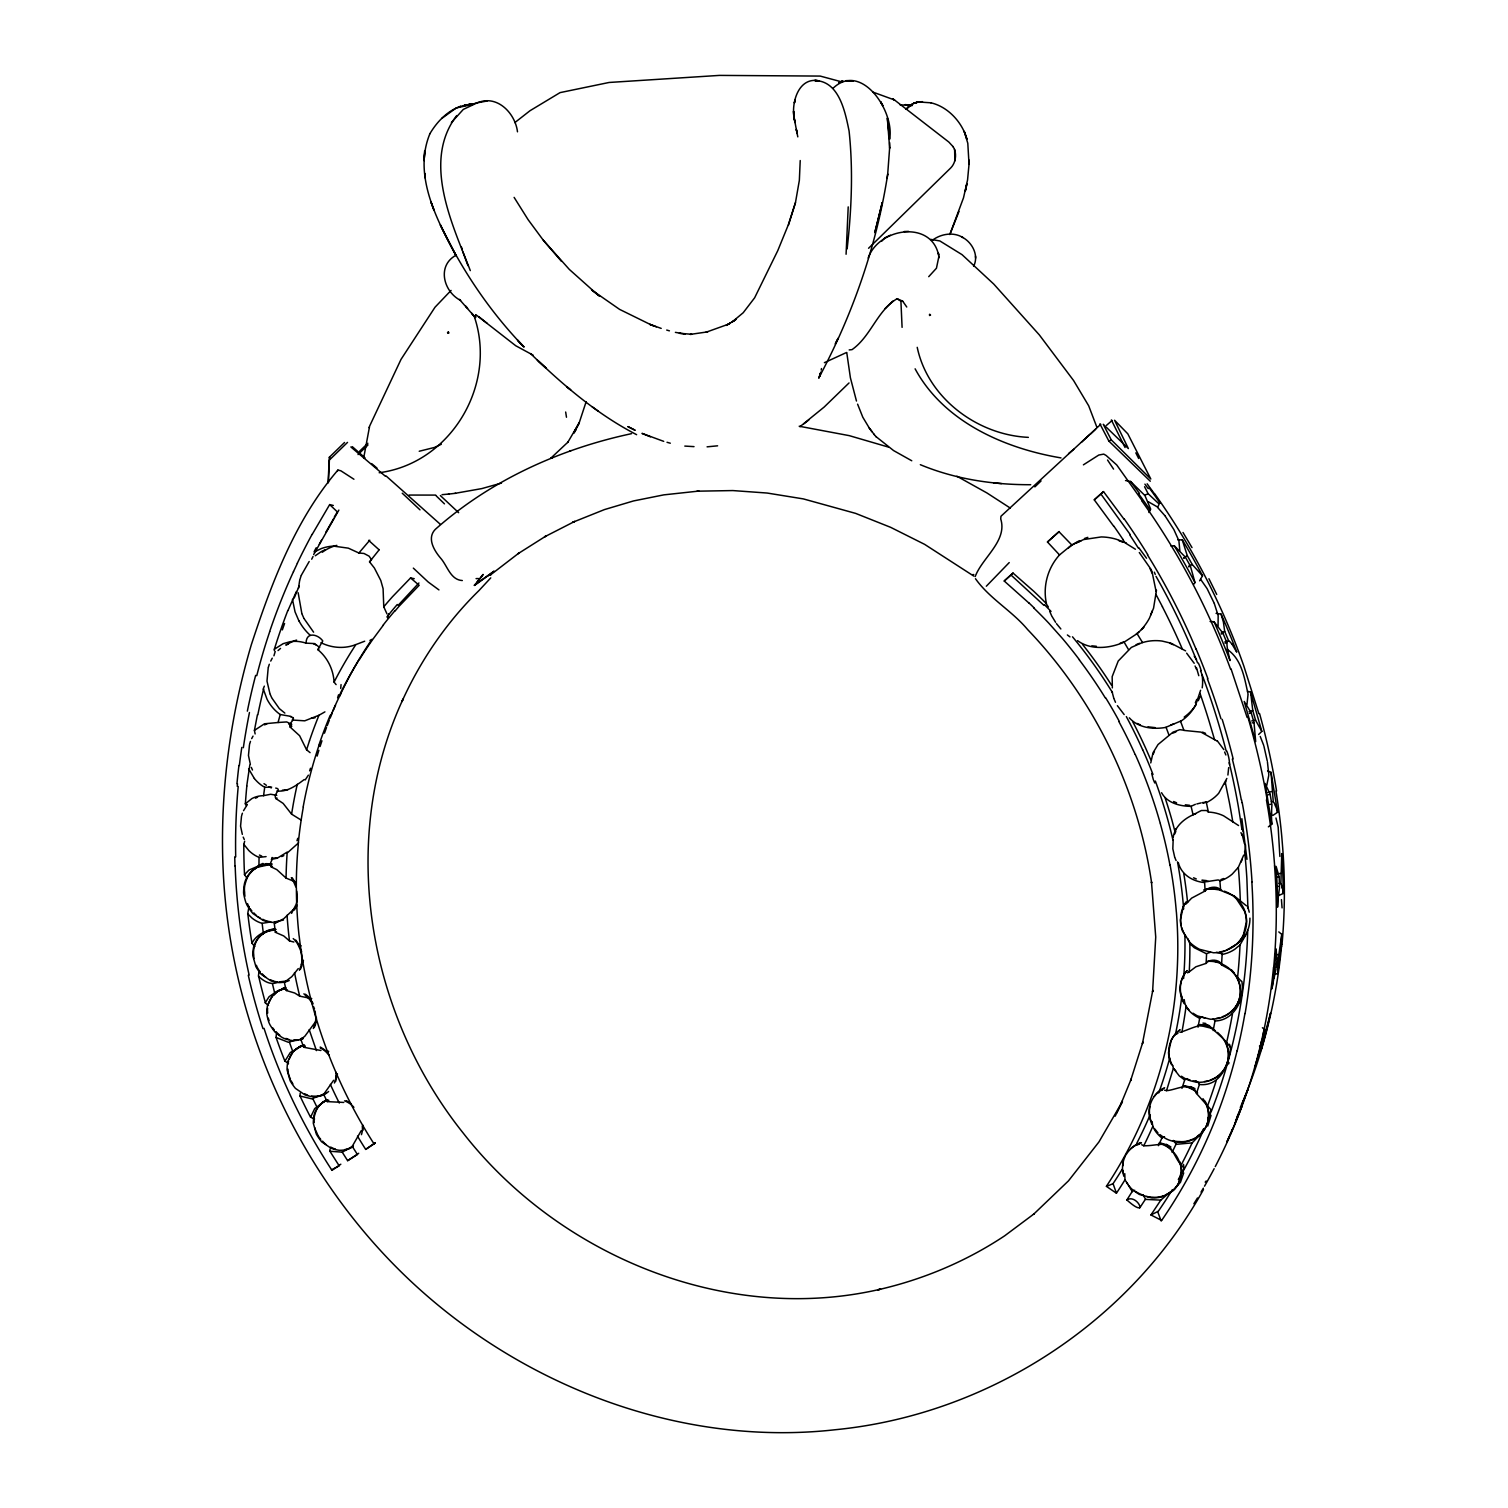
<?xml version="1.0" encoding="UTF-8"?>
<svg xmlns="http://www.w3.org/2000/svg" width="1508" height="1508" viewBox="0 0 1508 1508"><rect width="100%" height="100%" fill="white"/><g stroke="black" fill="none" stroke-linecap="round" stroke-linejoin="round"><path stroke-width="1.5" d="M889.663 147.539L887.665 174.532M969.041 164.165L967.552 179.999L963.499 197.831L949.833 234.551M247.237 878.485L244.503 874.64L248.952 870.078L258.961 865.762L259.037 857.373A32.328 28.463 71.9 0 1 248.858 850.587L243.825 844.329L244.673 841.276M274.324 650.627L274.343 649.232A662.446 626.593 47.3 0 1 287.783 610.57M952.981 146.521C957.146 152.685 956.072 162.581 950.737 167.935L868.57 248.273M295.964 882.18L286.086 878.09L276.812 869.626L271.252 866.949C268.254 863.047 274.06 858.863 272.137 857.468M1218.068 625.688L1218.162 616.037M969.079 160.093L969.041 164.391L967.797 143.279L964.234 131.385L966.93 139.226C962.481 122.713 948.268 106.766 930.775 102.77M1278.011 967.212L1277.653 973.508L1273.468 974.828M331.534 1169.793L339.225 1165.891L329.932 1151.264L330.007 1149.058M298.15 592.738L301.864 613.605M849.174 349.931L852.039 349.63C870.983 336.284 877.091 310.705 897.072 298.716L900.917 301.204L902.086 327.349M961.557 236.85C972.038 241.827 979.295 255.342 973.602 266.294M1258.633 734.471L1261.819 731.38L1255.561 720.221L1252.752 710.4L1250.603 692.115L1247.493 691.286M1169.02 735.207L1166.042 727.233L1180.5 721.163L1183.874 730.23L1179.803 729.665L1173.017 732.153L1158.031 744.537L1153.036 752.756L1150.755 762.916M300.186 1093.243L300.035 1096.033A551.476 516.17 51.7 0 0 310.554 1117.221L314.569 1119.011M328.103 482.503L329.328 457.282L344.559 442.485M328.386 482.749L329.385 460.034L347.519 442.391M846.082 254.249L848.212 206.898M1187.531 972.849L1189.246 971.831L1189.529 965.742A459.525 428.065 51.5 0 0 1189.85 943.631L1187.87 938.843M1189.246 971.831L1195.863 966.798L1206.117 963.386L1206.607 953.565L1210.679 952.227M386.99 613.907L383.767 606.819L383.089 588.667L380.789 580.486L374.38 568.007L369.535 561.862L379.3 549.628M1241.367 981.312L1230.754 969.964L1221.555 964.875L1222.159 953.791L1216.372 952.34M1262.762 1042.82L1260.914 1050.661A573.511 535.792 54.3 0 0 1270.509 1013.188L1262.63 1042.82L1260.876 1042.216M1254.015 722.539L1255.674 741.578L1244.194 701.446L1251.225 712.832L1254.015 722.539L1252.13 722.879M1112.339 687.893L1112.169 676.658L1118.22 661.032L1131.339 647.422L1142.499 642.483L1137.089 633.699A54.985 54.91 60.1 0 0 1149.473 618.11L1153.563 608.158L1156.485 590.194M298.584 842.84L287.142 853.076A462.145 429.61 52.3 0 0 286.068 878.09M276.341 1034.337L276.058 1037.447A566.612 531.551 51.3 0 0 284.918 1061.161L288.518 1063.329M1271.357 801.672L1273.242 801.54L1271.037 772.36L1267.625 770.908M340.714 688.421L341.053 684.594M1173.167 839.805L1172.828 848.816L1174.713 857.241M1278.445 894.414L1277.559 907.156A603.803 561.523 55 0 0 1276.729 876.695L1276.107 866.403L1279.161 876.751L1279.519 886.572L1277.615 886.402M237.246 786.328L237.491 783.764M1273.695 967.269L1273.864 965.365A600.033 557.998 54.8 0 0 1274.524 865.573M1281.687 946.27L1281.857 944.423M1274.298 976.053L1271.941 988.852A577.3 538.186 54.1 0 0 1276.145 948.947L1276.899 960.181L1276.07 967.966L1274.203 967.533M1278.803 931.906L1281.781 934.413L1277.446 964.423L1275.58 964.064M246.728 786.026L249.819 765.008M1227.908 775.037L1228.681 767.629M258.848 972.622L258.415 976.185C263.542 981.124 270.969 985.798 277.924 982.104M1246.965 704.5L1248.021 694.66M1179.953 1032.358C1189.793 1029.568 1199.143 1023.329 1209.265 1025.742C1216.145 1032.829 1224.911 1038.805 1230.566 1047.721C1228.869 1064.61 1220.217 1086.929 1199.407 1084.478L1196.466 1093.47L1210.943 1109.662L1207.701 1119.765A546.952 509.289 53.8 0 0 1211.433 1110.868M1198.049 1027.174L1199.727 1018.013L1202.385 1016.92M1173.13 837.675C1174.789 826.007 1185.288 817.581 1195.806 813.698M1164.515 1090.19L1166.532 1090.642C1175.731 1090.246 1192.357 1080.03 1196.466 1093.47M1263.402 1036.882L1264.665 1029.342L1262.403 1027.759M246.407 805.687L245.276 803.821L251.949 798.543A33.063 28.369 62.3 0 1 263.561 795.677L264.711 787.27A34.778 30.839 73.1 0 1 254.362 778.505M1206.117 963.386C1209.265 958.692 1220.029 959.126 1221.555 964.875M1181.952 1088.361L1184.968 1079.162L1187.267 1078.616M301.185 820.107L291.572 814.131L283.146 803.406L275.87 798.561C272.684 793.717 282.693 789.287 275.719 788.062M249.499 744.556L248.462 755.489L250.366 764.424M241.506 816.148L240.564 826.139L242.336 834.358M1047.457 541.994L1058.936 531.664L1071.754 544.897L1059.521 554.925L1047.457 541.994L1059.257 531.532M268.198 667.893L266.991 681.107L269.989 693.812M1141.726 1144.742L1143.761 1145.778C1152.319 1145.948 1158.898 1143.63 1166.589 1144.497C1173.488 1149.737 1175.297 1158.389 1181.179 1165.024L1183.931 1168.021L1181.179 1174.261M298.471 588.384L299.64 580.505M887.081 178.434L887.741 173.986C876.827 245.012 853.189 313.155 819.655 376.303L820.842 372.099L820.352 373.946M1278.991 883.33L1280.876 883.424L1281.762 853.585L1282.365 863.65A591.4 551.532 54.9 0 1 1283.176 893.471L1278.068 895.846M1158.389 1145.665L1162.31 1137.258L1164.515 1136.787M249.008 906.591L247.689 913.848L252.062 918.108A29.972 26.145 70.1 0 0 262.147 923.348L270.743 921.935M291.572 814.131L293.287 804.047A480.015 446.877 51.6 0 1 297.283 784.273M1185.967 904.065L1191.64 898.127L1205.099 890.983L1204.609 881.954L1218.106 879.937L1219.859 880.484L1220.632 890.417L1234.034 895.865L1246.211 905.629M847.119 248.914C851.549 209.951 853.264 170.121 849.079 131.007C845.215 112.157 839.315 81.3 815.187 80.546L818.938 80.81C797.091 76.437 789.947 106.465 795.131 122.582L793.981 116.87L796.62 131.045M1205.099 890.983C1208.191 886.761 1218.181 885.441 1220.632 890.417M363.692 457.904L369.63 426.085L401.015 359.394L435.02 307.217L451.062 290.422M821.464 368.555L821.238 370.063M1213.186 1018.842L1215.033 1020.727L1213.167 1030.548M1126.872 1199.953C1137.371 1193.092 1149.737 1220.594 1126.872 1199.953L1132.697 1190.736L1134.77 1190.302M255.135 733.944L254.418 730.4L257.434 714.735M1211.056 1115.298L1207.72 1126.118M929.795 314.248L929.55 315.492L930.53 315.059L929.437 314.569M1266.758 785.423L1268.737 775.546M1214.939 1020.991C1234.713 1020.464 1244.722 998.635 1241.876 981.369M1200.594 690.287L1195.769 704.764A45.428 44.901 16.1 0 1 1189.001 714.34A44.279 43.77 16 0 1 1180.33 721.521M586.122 401.769L579.166 422.919L567.705 442.485M1264.665 1029.342A585.33 545.331 54.4 0 1 1254.882 1067.57L1263.572 1037.542M1202.385 802.614L1206.306 802.218L1208.379 812.058L1206.683 810.512L1201.386 810.512L1193.073 814.772L1191.094 806.328L1195.373 804.311M1183.705 1172.904L1180.519 1182.178L1173.997 1189.624M254.418 730.4L264.503 723.783L278.038 722.502L280.243 714.528L290.95 716.394M310.082 752.643L306.576 749.796L299.621 735.734L290.158 727.082C288.273 722.69 295.53 720.032 292.835 717.412M1172.809 1065.402L1173.394 1068.267L1166.532 1090.642M310.591 1117.202L314.72 1108.569L326.293 1100.086M733.717 320.94L735.979 319.319L731.757 322.278L743.218 312.721L754.641 297.792L777.77 250.648L788.232 225.05L795.47 202.619L799.353 180.319L800.22 160.545M788.439 225.163L795.47 202.619M268.349 667.309L269.31 664.255M299.809 579.901L301.034 575.962M249.649 743.972L250.479 741.37M306.576 749.796L309.498 740.767M241.657 815.564L242.411 813.208M309.649 770.833L310.497 768.232M337.603 697.808L338.584 694.754M296.982 840.691L297.755 838.316M296.869 904.781L296.756 905.102A21.979 10.688 -75 0 1 294.418 910.021M387.537 617.79L388.819 613.831M268.801 1003.367L268.895 1003.084A20.264 15.815 -20.3 0 1 273.551 995.016A20.245 13.365 -5.1 0 1 280.922 989.757L281.185 989.644A20.169 10.82 9.7 0 1 285.408 988.513M301.487 966.685L301.393 966.967A20.113 9.896 -75.7 0 1 300.394 969.286M361.185 1130.717L352.231 1146.344L357.453 1154.544L347.632 1160.67L342.222 1152.15L329.932 1151.264M334.418 1083.027L335.115 1080.934A21.376 18.888 -33.6 0 0 335.926 1072.226M335.568 1081.556L335.662 1081.274A20.038 8.087 87.8 0 0 336.755 1074.186M369.121 427.65L369.366 426.934M338.866 510.081L313.664 554.529M1226.852 778.467L1218.671 793.321A38.906 38.077 16.3 0 1 1206.174 802.671M1199.407 1084.478L1197.71 1081.82M1172.112 1152.395L1176.108 1144.025L1173.318 1140.425M1243.704 855.093L1238.332 867.345L1232.281 874.056A36.437 35.381 17.8 0 1 1219.765 881.049M1139.671 1208.021L1145.533 1199.067L1142.989 1194.864M1242.102 1104.535L1248.322 1088.229A562.446 525.802 53.8 0 1 1241.989 1104.158M287.915 610.646L296.416 591.494M264.334 686.14L263.24 688.911L267.029 699.203A41.15 36.852 74.8 0 0 272.91 707.912A40.075 35.89 74.8 0 0 280.224 714.528M299.451 970.285L300.903 966.232A21.432 19.359 -32.7 0 0 301.694 957.391A21.282 20.622 -51.5 0 0 299.696 948.344L298.697 946.157A21.301 20.961 7.7 0 0 293.231 938.579M949.908 234.305L958.975 211.497M324.917 711.87L318.961 715.263L317.886 717.94A484.068 450.704 51.4 0 0 309.479 740.767M1150.623 615.076L1152.357 610.778M337.358 471.363L337.924 470.062L340.827 470.779L353.928 479.242M1153.224 754.17L1154.431 751.286M1231.395 1131.434L1232.243 1129.398M284.88 1061.18L290.328 1052.509L303.372 1045.025L299.187 1046.703M1195.354 702.766L1196.749 699.392M1174.732 833.999L1175.825 831.379M1237.031 1116.938L1240.745 1108.116M1235.523 1121.198L1242.026 1105.892A574.058 535.189 53.9 0 1 1229.963 1135.185M1224.816 783.971L1226.023 781.087M1230.509 1133.582L1227.003 1141.65A574.058 535.189 53.9 0 0 1229.227 1136.806M1241.103 862.01L1242.215 859.371M1125.1 1156.542L1124.139 1158.785A23.204 15.759 80.5 0 0 1122.48 1168.304A23.393 13.892 64.4 0 0 1123.856 1176.278M1120.934 1103.969L1131.226 1079.031L1130.585 1080.708L1142.875 1042.028L1142.423 1043.725L1152.791 990.285L1152.583 991.868L1155.731 937.071L1151.471 881.86L1151.622 882.972C1142.781 822.124 1121.33 763.255 1089.624 710.588C1071.981 681.446 1051.246 654.17 1027.645 629.59C1012.019 610.834 989.568 598.638 975.487 578.714M1228.492 1064.026L1229.058 1062.706M379.187 472.739C450.685 463.295 497.056 385.351 474.586 317.434L475.717 314.87L477.188 315.7L515.774 345.766L533.172 355.191M333.626 1080.293L323.654 1094.374L327.198 1101.613L343.786 1102.442M301.242 575.396L309.178 561.523M274.343 649.232L283.146 643.671L290.083 641.711A41.131 35.985 68 0 1 303.428 642.389L306.086 643.143C306.162 631.136 318.245 634.434 322.769 640.957L317.773 649.609C327.556 657.545 333.362 669.627 334.097 682.125L336.096 684.613M1157.729 507.084L1159.162 504.03L1148.116 493.7L1144.572 486.726M429.931 133.647C412.777 175.041 436.962 219.961 456.113 255.813L440.374 224.918C461.561 269.498 489.478 311.1 523.766 346.708L517.489 340.111L524.03 347.01M293.476 571.645L297.396 563.295M1115.185 1116.146L1122.348 1100.991M311.704 559.223L313.042 556.509M1116.617 1113.111L1122.442 1101.519L1098.898 1141.99L1068.475 1180.858L1033.489 1214.355L1034.224 1213.751L1004.705 1235.787C966.176 1261.404 922.858 1279.632 877.731 1289.83L880.597 1289.17C726.46 1325.061 559.166 1256.145 463.163 1133.017C367.292 1013.206 337.66 840.031 403.07 699.071L401.901 701.635C420.562 660.334 446.538 622.276 478.96 590.571L490.76 577.884M1203.516 1128.945L1200.764 1134.016L1192.131 1142.894A547.479 509.365 53.9 0 1 1181.179 1165.024M270.724 661.088L272.251 658.167M251.685 738.618L253.024 736.111M319.3 544.331L321.43 540.298M243.542 810.682L247.35 804.499M1148.926 512.494L1150.698 509.176L1144.911 495.51L1130.529 481.448L1125.534 480.543M268.499 1005.478L265.201 1002.82L269.103 996.694L277.02 991.227L285.917 987.872L281.525 988.965M835.168 343.899L838.241 338.169L836.337 341.713M1245.966 934.602L1239.991 944.951L1234.637 949.38A33.892 32.667 18.6 0 1 1222.083 954.451M1199.595 580.806L1202.498 575.811L1192.281 564.539L1187.248 555.585L1182.272 539.864L1177.786 539.845M301.336 964.498L303.466 960.615M312.175 534.454L329.668 504.596L333.325 505.463M575.679 429.874L573.964 432.796L579.166 422.919L573.945 432.871L575.924 429.516M336.077 1076.599L337.49 1074.035M315.455 1021.84L304.899 1036.166L300.865 1039.427L303.692 1047.268L320.94 1050.492M325.841 532.267L333.72 518.526M1204.496 1186.212L1205.269 1184.854A580.655 540.882 54.1 0 0 1214.166 1168.681M429.874 133.741C436.905 121.884 447.197 110.97 460.468 106.352M1203.478 1189.548C1129.266 1323.402 987.288 1414.881 835.244 1429.735C685.216 1446.568 532.211 1389.961 420.619 1290.188C304.635 1186.551 233.646 1035.638 223.731 880.766C218.773 801.314 228.801 721.126 251.289 644.84C271.459 583.276 295.285 519.732 337.886 470.119M334.324 517.018L337.377 511.909L329.668 504.596M1029.022 603.125L1004.234 581.014L1013.018 573.059L1033.696 591.23A448.008 418.055 51.8 0 1 1045.553 602.766L1048.343 606.97M359.771 658.958L361.091 656.847A449.968 418.413 52.8 0 1 373.041 639.034L383.428 625.009M364.672 641.22L355.831 644.595L350.874 652.399A462.673 430.383 52.4 0 0 334.079 682.106M881.671 241.223L884.951 237.755L890.361 235.248M1169.812 1192.3L1160.802 1200.123L1150.943 1214.958L1161.594 1220.406M483.107 574.623L481.165 577.244M305.2 779.938L308.367 775.169M298.282 968.588L291.836 976.637L284.315 982.349L286.256 990.511L294.72 993.018L299.696 996.147L311.76 998.616M447.838 333.042L448.536 332.118M1150.943 1214.958L1158.201 1211.32M1193.921 584.086L1194.996 582.578L1190.396 566.066L1185.382 557.149L1174.336 545.821L1171 546.009M1235.127 1008.173L1240.01 1001.369M868.156 258.019C879.371 226.539 934.093 219.848 939.013 257.755L938.918 256.285L936.449 268.217L928.721 276.68M1113.79 526.367L1094.28 499.845L1103.498 491.589L1124.025 519.186M314.682 551.758L321.279 548.592A49.67 43.958 70.7 0 1 333.588 546.122L348.348 548.158L358.885 553.002L369.78 540.203M291.572 913.339L296.209 904.235A23.431 21.395 -32.8 0 0 297.076 894.489L296.718 891.096M451.401 122.506L463.314 109.405L478.507 102.242M456.717 115.588C421.693 161.45 452.607 224.862 470.308 270.592M483.012 574.435L474.511 585.424L475.906 583.634M476.603 582.748L480.977 577.451M1137.183 1144.836L1139.539 1144.101M550.759 458.243L568.12 441.957M833.208 88.105C861.652 61.225 895.017 111.95 889.588 139.264L887.326 118.02L889.663 148.255L889.663 142.676M383.767 606.819L384.446 605.99A456 424.031 52.7 0 1 392.514 596.697L410.572 577.96L414.248 578.695M296.605 906.421L283.73 918.749L274.305 923.612L275.342 932.283L283.749 935.959L289.498 940.917L293.853 942.029M1205.194 1182.14L1206.174 1181.009M398.15 605.33L418.922 582.993M286.332 981.105L284.315 982.349M1100.765 424.276L1081.406 442.315M1128.587 649.722L1124.12 642.144L1137.239 633.567M986.326 586.216L1009.229 562.578M1106.514 425.331L1112.112 420.468M1059.521 554.925C1047.721 567.875 1042.631 586.461 1046.458 603.615M906.365 109.01L913.188 103.6L918.655 101.941M906.082 109.292L908.796 106.446L907.496 107.747M892.849 301.072L885.177 308.48M328.819 1100.312L327.198 1101.613M849.023 382.957L824.122 407.085L799.937 426.707M305.351 1046.024L303.692 1047.268M358.037 454.568L368.009 444.935M359.583 451.25L367.858 443.258M1034.865 486.896L1041.067 480.939M1090.548 434.002L1095.656 429.158M1089.907 434.323L1000.954 516.264L1000.728 518.978C1007.683 540.825 982.16 557.771 975.205 576.546M631.532 433.663C559.826 448.932 490.326 480.505 435.284 529.383C426.764 538.092 433.946 550.213 440.393 557.885C447.348 565.5 450.27 579.864 462.315 580.542M441.75 118.453L456.227 107.973L474.228 103.995M1004.234 581.014L1013.018 573.059M1103.498 491.589L1094.28 499.845M287.217 852.077L277.246 858.203L271.327 859.371M375.303 1143.026L365.69 1149.398A484.125 451.099 51.7 0 1 357.509 1136.165M278.056 650.57L280.526 648.421M291.855 726.196L290.158 727.082M1068.588 453.588L1073.753 449.29M489.12 574.963L494.096 571.155L474.304 585.198M492.682 573.229L518.978 553.021L518.036 553.7L546.499 535.698L544.539 536.848L574.718 521.41L572.72 522.296L604.444 509.591L633.53 500.939L663.803 494.869L698.958 491.061L696.998 491.193L732.831 490.571L767.138 493.041L803.349 498.903L855.62 513.38L890.644 527.329L924.611 544.35L973.791 576.094M514.831 122.6L530.005 110.725L560.034 92.629L609.1 82.469L719.448 75.4L820.201 76.079L842.482 82.073M803.934 423.767L808.835 419.978M1268.36 826.855L1271.81 824.197L1271.376 813.717M342.222 1152.15L352.363 1146.664L350.12 1147.776M347.632 1160.67L358.697 1153.281M474.511 585.424L487.97 575.754M352.231 1146.344L353.381 1145.552M455.642 255.455C436.66 266.087 443.71 291.892 460.6 300.412L459.431 299.413L474.002 316.001L471.721 313.212M302.957 1038.183L300.865 1039.427M1184.025 557.771L1187.248 555.585M331.93 1170.397L340.827 1164.214M365.69 1149.398L375.115 1142.838M487.687 575.962L488.743 575.208M315.266 555.755L321.242 551.626M1176.542 1034.111L1178.012 1033.093M304.277 779.523C296.322 785.404 287.462 792.228 276.906 790.984M300.035 1096.033L311.76 1098.842L319.658 1095.713M1272.903 815.413L1277.578 812.265L1271.037 772.36M734.057 320.714L726.159 325.408L730.381 323.108L728.157 324.352M323.654 1094.374L325.803 1093.149M1183.799 558.186L1185.363 557.149M1083.404 464.841L1098.785 455.039L1103.743 454.115L1106.137 455.473L1116.731 464.954L1142.216 500.769M932.453 240.187C941.086 233.797 953.584 231.667 963.009 237.604M287.444 989.832L286.256 990.511M276.058 1037.447L288.367 1042.292L296.416 1039.86M1197.427 1136.052L1200.764 1134.016M276.529 931.661L275.342 932.283M1071.415 545.085L1083.611 539.562L1101.217 536.942A53.968 53.421 17.1 0 1 1116.467 539.298L1126.438 543.106M323.051 1101.99L326.934 1099.784M1099.916 423.88L1108.889 441.109L1111.226 439.808L1150.811 479.016L1127.814 433.833L1114.563 420.242L1128.38 448.573L1103.253 424.295L1111.226 439.808M318.961 715.263L304.729 720.824L292.118 720.013M441.335 444.257L434.455 447.461L419.224 451.25M1221.178 633.021L1224.666 631.249L1223.403 622.069L1221.065 614.114L1216.07 613.379M272.439 866.384L271.252 866.949M728.383 324.22L705.838 332.307M846.591 352.476L824.386 362.674M254.739 946.609L251.968 943.216C256.247 934.545 266.728 929.607 276.115 929.437M277.038 798.071L275.87 798.561M321.751 551.344L325.276 549.685M1221.292 634.057L1222.988 633.247M285.634 645.028L288.367 643.765M1192.281 564.539L1188.719 566.141M1144.591 495.303L1148.116 493.7M1188.681 566.857L1190.396 566.066M264.597 724.877L266.954 723.821M259.037 857.373L266.087 856.619M274.305 923.612L276.247 922.255L275.229 922.029M255.436 798.184L257.585 797.223M258.961 865.762L266.03 863.669L272.081 863.914M281.676 856.563L283.824 855.639M1076.674 542.767L1080.934 540.938M283.447 920.05L272.232 922.425A23.28 11.348 27.1 0 1 263.089 920.37L252.797 913.433A23.091 8.52 57.4 0 1 247.029 905.12L245.955 902.726A22.997 8.633 73 0 1 243.58 892.962A23.091 9.859 88.4 0 1 244.56 883.179L245.295 880.842A23.091 11.894 -76.5 0 1 249.932 872.868A23.242 14.571 -61.8 0 1 257.189 867.288L268.236 864.913A23.449 19.849 -30.6 0 1 270.705 865.026M289.234 980.52L287.274 981.331A21.263 12.271 12.1 0 1 278.98 982.613A21.225 10.028 26.6 0 1 270.611 980.671L261.204 974.3A21.074 7.615 57 0 1 255.926 966.703L252.778 955.62A21.112 9.048 87.9 0 1 253.683 946.722L254.362 944.611A21.131 10.99 -77.3 0 1 258.622 937.411A21.282 13.497 -62.7 0 1 265.238 932.396L267.199 931.567A21.319 16.004 -48 0 1 275.361 930.304M1119.935 643.407L1124.214 641.635M1136.09 644.689L1139.483 643.294M303.127 1038.578L301.185 1039.37A21.169 11.932 11.5 0 1 292.872 1040.595A21.131 9.708 26.1 0 1 284.541 1038.616L282.467 1037.636A20.999 8.087 41.1 0 1 275.153 1032.226A20.999 7.446 56.5 0 1 269.875 1024.629L268.895 1022.462A20.961 7.766 72.1 0 1 266.746 1013.621A21.074 9.105 87.3 0 1 267.651 1004.78L272.59 995.563A21.263 13.666 -63.6 0 1 279.225 990.624L281.167 989.832A21.301 16.192 -49.1 0 1 285.295 988.758M264.711 787.27L271.666 787.101M1170.623 725.103L1174.016 723.746M1122.178 1169.303A472.23 439.525 52.4 0 1 1113.017 1183.705L1106.457 1186.4L1116.429 1193.205A481.9 448.178 52.4 0 0 1124.968 1179.822L1124.78 1173.639M1172.979 733.077L1175.92 731.908M323.428 1094.657L323.164 1094.751A20.245 15.231 -47.2 0 1 314.098 1096.165A20.264 17.417 -30.9 0 1 311.591 1096.033M327.82 1099.935L325.86 1100.708A21.301 14.1 -65.4 0 0 319.206 1105.515A21.15 11.498 -79.4 0 0 314.908 1112.489L314.229 1114.563A21.093 9.312 86.1 0 0 313.306 1123.29L316.378 1134.205A20.942 7.276 55.7 0 0 321.638 1141.801L331.044 1148.229A21.018 9.18 25 0 0 339.394 1150.302A21.055 11.31 10.4 0 0 347.726 1149.209L349.686 1148.455A21.225 13.911 -4 0 0 353.343 1146.363M1249.076 711.738L1252.752 710.4M1203.101 803.199L1206.061 802.049M318.904 649.251L317.773 649.609M349.668 1148.191L349.404 1148.304A20.264 15.476 -48.2 0 1 344.785 1149.586M263.561 795.659L270.686 794.264L276.756 795.319M569.666 451.099L570.985 450.59M551.004 458.262L552.343 457.753M1220.952 879.56L1223.667 878.523M1226.174 950.21L1226.551 950.078A24.373 19.906 -48.1 0 0 1237.05 943.574A24.335 18.454 -72 0 0 1244.1 933.64M1124.12 642.144C1109.681 648.459 1090.736 650.438 1077.541 640.636M1210.076 1080.048L1210.415 1079.935A22.073 18.492 -52.3 0 0 1219.934 1074.224A22.111 16.89 -76.1 0 0 1226.306 1065.383L1226.438 1065.063A22.243 15.061 84.2 0 0 1228.605 1054.318A22.394 13.383 66.3 0 0 1226.306 1043.404M1140.727 1142.574L1140.387 1142.687A21.885 12.705 -17.9 0 0 1131.132 1148.21M1141.481 1142.913L1139.068 1143.743A22.94 19.811 -61.1 0 0 1130.793 1148.945A23.129 17.907 -82.1 0 0 1125.873 1155.071M1163.761 1195.674L1163.441 1195.787A21.828 19.793 -26.6 0 1 1152.395 1197.182A22.073 20.245 11.6 0 1 1146.683 1196.504M278.038 722.502L286.652 721.936L291.76 724.292M1249.435 713.416L1251.206 712.832M302.297 1038.258L300.356 1038.88L302.109 1038.409M1192.131 1142.894L1175.995 1144.327M501.467 483.069L481.825 488.592L454.945 493.361M283.184 988.079L285.332 987.42M1225.062 643.2L1226.871 642.653L1222.988 633.247L1213.997 621.73L1210.095 621.485M1224.854 641.899L1228.568 640.73L1224.666 631.249M355.831 644.595C344.616 649.024 331.703 648.082 320.978 642.691M474.945 103.26L487.122 100.998M306.086 643.143L314.531 643.577L319.734 647.516M460.26 106.408L473.455 103.958L464.558 105.183M1267.832 792.473L1271.602 791.549M1142.348 642.615L1145.552 641.767A45.504 44.448 13.1 0 1 1162.046 641.051L1170.924 643.181L1185.59 650.872M1196.824 803.952L1201.084 802.916M358.885 553.002L363.993 553.474L369.14 556.188L371.515 559.751L369.535 561.862M707.742 331.854L690.249 334.399L691.738 334.286L679.373 333.268L685.235 333.947L684.104 333.796M900.069 104.844L911.906 105.485M1160.821 1090.529L1162.404 1090.19M1255.561 720.221L1251.715 720.956M1268.341 794.773L1270.188 794.414L1271.81 804.254L1269.906 804.367M302.656 1045.251L304.446 1044.912M274.362 928.551L267.821 930.474A27.37 23.506 62.9 0 0 262.317 934.47M1160.802 1200.123L1145.401 1199.388M1165.967 727.365C1153.413 729.702 1138.088 727.893 1129.341 717.846M1276.692 873.905L1280.537 873.434M479.374 102.073C498.545 95.475 515.434 114.231 517.489 131.818M279.508 981.859L286.011 981.086M464.803 105.126L473.701 103.958M442.051 494.681L449.12 494.021M448.46 494.115L455.586 493.286M707.082 446.839L717.601 445.821M282.411 790.192L287.877 789.683M271.911 858.278L276.925 857.826M922.481 101.658L918.429 101.96L930.964 102.808M972.698 574.642L973.791 574.567M1183.761 730.4L1200.99 732.115L1216.956 740.975M1277.276 876.883L1279.161 876.751M435.737 495.095L409.045 495.058M476.076 578.62L478.413 578.544M904.178 231.553L908.513 231.384M1274.618 954.602L1278.482 954.621M900.917 301.204L902.67 301.166L906.76 307.01M1191.094 806.328C1180.104 806.365 1167.098 803.029 1161.575 792.718M474.586 317.434L475.736 317.415L475.717 314.87M1030.718 484.709C993.15 484.841 955.148 479.186 920.332 464.69M684.802 446.085L694.019 446.632M851.756 81.017L852.793 81.093L846.026 80.64M1275.184 958.24L1277.069 958.372M846.949 80.659L853.302 81.149M814.358 80.471L818.429 80.81M993.565 482.843L1001.5 483.597M1198.106 1024.969L1210.849 1028.136A23.77 21.564 39.9 0 1 1215.429 1030.756M1028.343 437.358C977.467 435.058 927.91 398.206 917.222 347.33M1091.867 645.839L1096.391 646.291M1201.97 880.144L1206.457 880.597M1147.984 726.837L1155.241 727.648M1185.326 804.801L1189.567 805.31M799.183 426.236L849.249 435.642L888.25 447.028M1202.479 880.634L1208.36 881.407M905.271 104.58L912.321 105.522M1061.01 457.904C1004.234 448.366 943.669 421.712 915.111 368.819M930.662 239.376L939.842 240.941L962.029 254.645L993.753 284.07L1039.332 334.908L1073.583 380.525L1088.682 405.784L1096.712 426.802M680.391 333.211L675.395 332.363M325.464 1050.774L328.706 1051.321M1263.214 1033.074L1265.042 1033.395M1204.308 882.557C1192.677 881.388 1181.48 874.715 1178.408 862.934M447.499 332.665L448.875 332.985L448.121 331.835M1221.65 890.21L1213.035 889.023A25.938 22.677 -22.7 0 0 1203.629 890.022M1206.551 1024.799L1205.627 1024.573L1209.435 1025.666M669.42 330.836L666.706 330.063M667.026 442.296L670.306 443.201M663.709 441.354L641.993 433.38L650.4 436.811M661.201 328.386L649.816 324.371L653.435 325.728M1206.57 953.81L1194.261 947.703L1189.85 943.631M873 92.139L894.451 99.943L948.834 142.054L953.301 146.898M652.7 325.464L656.319 326.802M1190.321 1086.589L1194.939 1088.569M1259.444 1046.043L1261.216 1046.722M1118.634 540.505L1122.97 542.258M650.514 324.578L619.6 309.385L591.551 289.875L599.619 296.152L596.565 293.815M1169.85 643.275L1173.299 644.689M1202.573 732.134L1205.571 733.378M1136.994 723.444L1140.406 724.858M1195.26 1080.689L1196.56 1081.236M1173.601 801.521L1176.56 802.765M1208.379 812.077A37.248 35.495 14 0 1 1223.553 815.79L1238.558 825.536M1224.364 891.171L1227.116 892.34A26.107 23.393 35.2 0 1 1236.541 899.013L1244.364 910.907A25.73 22.092 -83.3 0 1 1246.381 921.916L1243.346 935.318A25.825 18.831 -37.7 0 1 1236.786 944.215L1224.722 951.19A26.07 15.853 -1.8 0 1 1213.469 952.773L1199.52 949.305A26.051 15.005 32.2 0 1 1190.132 942.745L1182.423 930.851A25.806 16.777 67 0 1 1180.349 920.012L1183.328 906.591A25.655 20.056 -73.8 0 1 1186.193 901.803M1193.582 877.788L1196.315 878.957M313.457 643.746L316.378 645.028M897.072 298.716L902.67 301.166M1187.248 1078.88L1187.569 1079.012A22.413 20.038 9.7 0 0 1190.246 1080.162M290.46 716.658L293.344 717.94M288.688 724.01L291.195 725.122M268.876 786.78L271.346 787.911M259.414 855.036L261.695 856.073M262.769 919.314L263.071 919.446A22.186 18.454 -27.1 0 0 270.554 921.746M270.328 979.653L270.592 979.785A20.301 17.078 -28.4 0 0 277.434 981.934M346.293 1100.651L346.576 1100.783A19.924 6.635 39.6 0 1 350.723 1103.498M344.559 1100.821L346.651 1101.801A21.263 20.301 -20 0 1 353.89 1107.362M330.686 1147.098L330.968 1147.23A20.245 17.625 -32.1 0 0 335.398 1149.039M911.756 460.769L893.584 450.572L875.997 436.604M636.621 434.681C596.866 414.116 562.484 384.634 530.59 353.588M956.901 476.226L986.892 492.928L1010.303 508.083M1166.589 1144.497L1170.924 1147.004M1199.689 1018.296C1192.206 1014.752 1184.854 1008.437 1184.251 999.615M1125.59 543.144L1135.411 549.251M1148.38 501.787L1156.485 506.405M438.941 589.911L428.215 582.031L413.324 568.12M1184.666 1079.973L1179.313 1075.939L1173.394 1068.267M298.056 943.801L301.129 945.874M263.994 783.651L266.388 785.291M592.21 406.802L598.129 411.081M487.178 323.353L478.941 316.831M1067.381 634.962L1069.945 636.866M1270.188 794.414L1265.099 783.444L1271.81 824.197M597.168 294.286L569.289 269.385L543.351 240.3L528.102 219.659L514.115 197.378M284.842 713.096L279.319 708.59L271.855 697.997M371.571 463.578L377 468.083M571.08 390.308L566.65 386.576L569.798 389.215M1011.51 575.49L1043.97 605.387M365.011 457.829L352.288 446.651M1139.294 552.531L1151.396 569.911M1162.008 1138.144C1157.051 1133.997 1152.169 1128.436 1152.225 1121.632M440.317 524.294L386.086 475.962M385.237 476.113L350.855 446.952M410.572 577.96L419.149 585.293L399.111 606.216A417.094 387.801 53.6 0 0 395.247 610.797M1228.002 649.967C1241.819 659.75 1244.515 678.317 1247.983 693.699M378.979 549.685L368.593 540.335M537.187 359.96L546.141 368.254L538.431 361.109M440.355 495.566L458.639 512.682M402.24 493.191L419.997 509.855M303.9 993.829L307.18 996.976A21.187 20.98 -2.6 0 1 312.627 1004.535M436.151 495.83L444.464 503.861M1108.889 441.109L1150.284 481.222M1132.357 1191.659L1124.968 1179.822M1157.183 506.971L1164.949 515.717M869.588 428.442L874.32 434.662M873.848 434.115L876.223 436.868M543.351 240.3L561.504 261.393M467.631 308.424L465.765 306.218L466.688 307.33M1056.467 623.633L1060.859 628.968M1124.176 714.585L1117.371 705.687M1186.645 653.171L1194.204 663.294M313.607 632.172L304.088 618.657M1174.11 1068.927L1176.315 1071.641M1217.258 740.786L1223.855 749.627M329.328 457.282L330.233 458.413M1154.694 1128.851L1157.974 1132.923M471.985 313.57L474.813 317.076M1101.311 494.605L1130.133 534.454M1082.461 644.255L1089.002 652.738A463.597 431.778 51.9 0 1 1111.566 685.197M1130.529 481.448L1139.501 493.418M1079.483 659.844L1077.73 657.545A450.628 420.091 51.9 0 0 1062.216 638.223L1048.814 623.2A438.413 408.762 51.8 0 0 1033.847 608.044M1147.136 483.804L1154.393 493.776M1144.911 484.143L1148.21 488.611M857.6 404.163L862.802 417.226L869.343 428.121M869.136 427.82L871.982 431.74M1146.532 558.224L1138.728 547.63M1200.726 579.468L1207.079 588.591L1214.072 602.974M1122.668 539.317L1124.855 542.597M1055.6 622.314L1051.755 616.018M254.362 778.524L248.613 768.76M1107.551 460.015L1113.564 469.101M1231.716 643.671L1236.749 652.116A652.964 605.236 56.9 0 0 1221.065 614.114M1165.213 516.113L1173.884 529.591L1178.709 540.316M1147.456 554.793L1152.979 563.898A641.089 592.795 57 0 1 1191.904 639.486L1196.089 649.213M1183.007 532.475L1192.017 547.611M1155.92 594.378L1162.461 606.763M1132.697 721.635L1134.242 724.594A483.088 448.894 52.2 0 1 1146.4 749.834L1150.774 759.825M1135.826 452.871L1138.672 458.489M1125.062 447.537L1111.358 419.959M1208.926 578.714L1216.711 594.454M316.642 1106.495L312.872 1098.785M295.398 883.047L295.248 882.727A21.96 7.314 57.3 0 0 292.232 877.863M300.149 946.911L300.017 946.628A20.038 6.503 56.8 0 0 295.757 940.068M243.203 837.11L244.277 839.504M302.071 614.19L303.805 618.091M270.215 694.377L271.572 697.431M251.308 767.402L252.477 770.023M1152.055 1124.553L1151.019 1122.178A23.487 14.326 64.7 0 1 1149.115 1112.489A23.299 16.098 81.4 0 1 1150.811 1102.876L1151.792 1100.595A23.204 18.134 -80.4 0 1 1157.541 1092.866A23.072 19.924 -57.9 0 1 1163.667 1088.531M1183.196 931.454L1183.346 931.812A24.411 21.225 65.7 0 0 1186.325 937.411M1226.306 1043.404L1226.174 1043.065A22.488 12.102 49.1 0 0 1224.873 1040.614M1171.452 1064.573L1170.415 1062.179A23.562 14.741 65.2 0 1 1168.512 1052.414L1171.207 1040.369A23.317 18.303 -78.3 0 1 1177.032 1032.528A23.223 19.943 -54.9 0 1 1179.652 1030.322M1153.507 780.07L1154.751 782.972M1114.054 698.958L1115.486 702.294M1174.958 857.882L1176.108 860.54M1049.643 611.192L1051.472 615.434M1195.071 665.989L1196.523 669.364M1150.114 568.742L1151.961 573.04M1224.628 752.058L1225.872 754.98M1240.952 832.642L1242.102 835.338M298.886 620.844L295.04 611.833L292.458 599.355M1154.317 572.173L1155.26 574.397M467.951 265.615L462.937 252.006M313.607 1006.722L314.493 1008.852M295.851 886.93L293.796 882.161A23.355 22.808 12.7 0 0 291.289 877.694M1197.522 662.747L1196.033 659.071A638.072 589.534 57.2 0 0 1155.995 576.32M1260.217 736.432L1263.647 745.216M1214.279 603.426L1218.012 615.113M1157.767 1211.961L1161.179 1221.009M316.435 1050.605L309.197 1029.644M1231.056 668.911L1247.097 717.393M289.461 1042.348L292.495 1050.737M1113.092 1183.742L1116.429 1193.205M1275.58 805.253L1277.578 812.265M1229.491 1044.271L1230.566 1047.721M1250.603 692.115L1261.819 731.38M856.469 401.034L850.399 377.773L846.78 352.778M1196.447 667.705L1198.785 675.697M1151.886 571.004L1156.108 591.494M1242.026 833.905L1244.439 843.688M1214.562 739.693L1209.378 722.181A689.156 632.625 57.6 0 0 1199.991 693.341M1258.878 713.736L1243.874 666.178A643.916 597.96 56.9 0 0 1154.581 493.644M1111.999 691.493L1113.809 698.298M1151.697 773.529L1153.262 779.429M1174.92 831.323L1171.923 820.107A479.11 445.388 52.1 0 0 1165.194 798.128M461.542 247.123L462.221 249.894M1275.957 817.996L1278.049 826.572M274.55 992.528L272.458 983.781M938.636 254.362L938.372 253.25L938.768 254.946M1263.911 746.14L1267.267 761.05M1225.325 782.633L1229.284 801.992A649.684 599.015 56.8 0 1 1232.79 821.935M1227.342 648.93L1230.019 660.561A666.461 615.999 57 0 0 1213.997 621.73M797.185 133.571L796.337 129.443L797.807 136.87M1241.555 799.824L1242.102 802.727M1266.437 799.881L1267.7 807.364M1282.347 886.742L1283.176 893.471M1183.78 873.547L1183.95 874.64A462.843 430.986 51.6 0 1 1187.588 902.425M565.67 412.023L566.48 417.245M1241.932 829.4L1238.558 807.817A666.216 613.191 57.2 0 0 1232.639 777.638A681.767 626.461 57.5 0 0 1229.208 762.614M1241.857 818.693L1246.965 859.334M262.147 923.348L263.259 932.773M289.498 940.917L288.839 935.375A458.583 426.161 52.4 0 1 287.067 915.318M1183.516 1164.365L1183.931 1168.021M1267.455 762.106L1268.793 774.565M315.115 1011.076L315.606 1015.713A21.414 19.114 -33.1 0 1 314.795 1024.479L314.098 1026.59A21.338 16.984 -17.2 0 1 313.344 1028.494M1278.181 827.477L1279.877 856.45M1178.936 541.184L1179.822 550.514M1274.637 865.554L1273.732 854.489A658.148 608.158 56.5 0 0 1267.757 807.364M1183.667 908.966L1183.535 907.439A455.642 424.483 51.7 0 0 1177.522 861.879M1281.442 899.616L1282.064 907.891M1251.866 881.935L1252.413 892.189A576.735 536.056 54.6 0 1 1245.099 1013.546M975.619 258.094L975.525 256.002M244.503 874.64L244.164 866.308A618.431 582.936 48.9 0 1 243.806 844.329M1240.33 901.256L1239.972 891.925A604.274 558.865 56.1 0 0 1238.332 867.345M234.739 856.846L234.984 866.007M954.866 160.885L954.621 149.33M1247.927 908.155L1246.871 878.542A615.358 569.308 56.2 0 0 1244.628 851.624A36.343 35.023 15 0 0 1245.551 844.857M362.278 1126.005A21.376 18.662 -34.3 0 1 361.449 1134.657M363.164 1125.345A20.075 8.219 87.3 0 1 362.844 1130.416M320.13 1104.874A20.151 12.743 -6.3 0 1 326.067 1100.463M319.036 1106.08A20.207 15.25 -21.5 0 0 315.436 1112.791L315.342 1113.074A20.264 17.436 -38.3 0 0 314.211 1122.631M314.795 1127.72A20.207 18.963 -58.4 0 0 316.642 1132.395L316.774 1132.697A19.924 19.793 -86.1 0 0 320.714 1139.332M326.199 1144.629A20.113 19.114 -12.9 0 1 322.561 1141.141M307.632 1095.11A20.264 17.417 -30.9 0 1 304.767 1093.79M328.612 1091.49A21.263 14.213 -3.3 0 1 323.409 1094.865L321.468 1095.637A21.093 11.612 11 0 1 313.155 1096.787A21.055 9.425 25.6 0 1 304.804 1094.77L295.417 1088.361A20.961 7.351 56.1 0 1 290.158 1080.765L287.048 1069.794A21.074 9.18 86.7 0 1 287.971 1061.029L292.91 1051.905A21.282 13.874 -64.5 0 1 299.564 1047.023L301.506 1046.25A21.301 16.399 -50.2 0 1 303.579 1045.61M329.196 1055.185A21.15 21.018 -27.9 0 0 327.519 1053.545A21.301 20.169 -17.6 0 0 320.28 1048.003M320.243 1047.023A19.962 6.805 40 0 1 328.442 1052.942M303.523 1045.402A20.094 10.499 9.2 0 0 301.506 1046.024L301.242 1046.137A20.188 13.044 -5.6 0 0 293.853 1051.302M289.197 1059.295A20.226 15.532 -20.9 0 1 292.778 1052.527M287.896 1064.403A20.264 17.644 -37.7 0 1 288.556 1061.161M290.441 1078.993A20.169 19.095 -58.2 0 1 287.99 1069.191M292.91 1083.894A19.887 19.83 37.4 0 1 291.214 1080.878M302.901 1038.522A20.245 15.023 -46.2 0 1 300.582 1039.351M298.282 1039.86A20.245 15.023 -46.2 0 1 293.834 1040.011M314.267 1027.457A20.113 10.009 -76.3 0 0 315.266 1025.157L315.379 1024.893A20.038 7.974 88.4 0 0 316.435 1017.73M313.061 1003.48A19.981 6.334 56.5 0 0 308.122 996.43A20.019 7.012 40.4 0 0 305.408 994.224M267.708 1013.056A20.264 17.87 -37.5 0 1 267.613 1008.211M269.084 1020.596A20.151 19.265 -58.9 0 1 268.311 1018.164M274.249 1029.832A19.981 19.755 22.1 0 1 272.646 1027.796M279.734 1035.11A20.226 18.85 -9.8 0 1 276.096 1031.642M288.914 1039.446A20.283 17.248 -29.7 0 1 285.898 1038.39M284.39 981.878A20.264 14.835 -45.2 0 1 279.941 982.066M302.543 959.465A20.075 7.917 88.9 0 1 301.487 966.685M300.94 949.418A20.038 6.711 73 0 1 301.638 951.925M274.644 929.87A20.245 11.159 10.3 0 0 267.218 931.435L266.954 931.548A20.301 13.685 -4.6 0 0 259.583 936.883A20.32 16.117 -20 0 0 254.946 945.045L254.852 945.327A20.283 18.115 -37.4 0 0 253.759 955.092A20.132 19.416 -60.7 0 0 254.023 958.541M260.318 971.944A20.094 19.698 21.5 0 1 256.379 965.29M265.823 977.222A20.283 18.737 -8.2 0 1 262.185 973.772M278.151 921.614A22.13 15.985 -44.1 0 1 274.871 921.935M271.723 864.687A22.111 10.122 25.8 0 0 269.31 864.423A22.168 12.592 10.8 0 0 259.357 866.289L259.074 866.421A22.224 15.344 -4.1 0 0 251.007 872.359A22.205 17.926 -19.7 0 0 245.936 881.369L245.842 881.69A22.149 20.019 -37.8 0 0 244.654 892.434A21.941 21.357 -65 0 0 244.937 896.223M251.836 910.889A22.036 21.414 22.4 0 1 250.083 908.645M249.084 907.043A22.036 21.414 22.4 0 1 247.519 903.612M260.205 918.127A22.186 20.301 -6.6 0 1 257.849 916.638M256.417 915.507A22.186 20.301 -6.6 0 1 253.872 912.906M1143.95 1195.655A22.073 20.245 11.6 0 1 1141.33 1194.487L1141.009 1194.336A22.243 20.075 43.7 0 1 1135.939 1191.64M1129.058 1185.891A23.393 12.441 48.5 0 0 1131.283 1188.568A23.449 11.725 32.6 0 0 1139.671 1194.543L1152.074 1197.955A23.242 12.611 0.2 0 0 1162.102 1196.805L1172.772 1190.962A23.016 16.041 -33.8 0 0 1178.596 1183.271L1181.235 1171.584A23.129 19.83 -76.6 0 0 1179.407 1161.801L1178.37 1159.426A23.299 20.98 74.7 0 0 1172.395 1151.17A23.544 21.621 44.4 0 0 1163.987 1145.062L1161.556 1143.969A23.28 21.715 11.8 0 0 1159.124 1143.026M1128.041 1184.515A23.393 12.441 48.5 0 1 1126.646 1182.404M1122.819 1165.872A21.753 16.55 -55.5 0 1 1123.215 1162.366M1123.366 1173.13A21.885 18.266 -78.9 0 1 1122.932 1170.378M1160.161 1142.819A22.186 10.443 16 0 1 1162.894 1143.761L1163.234 1143.893A22.3 10.424 32.6 0 1 1170.528 1148.606M1179.897 1161.895A22.243 12.592 65.5 0 1 1181.537 1170.83A22.092 14.458 82.3 0 1 1179.445 1181.311M1179.313 1181.612A21.941 16.531 -79.6 0 1 1173.073 1190.189A21.791 18.435 -57.8 0 1 1166.25 1194.77M1173.507 1140.896A22.262 20.151 10.8 0 0 1179.256 1141.556A22.017 19.717 -24 0 0 1190.396 1140.067L1190.736 1139.954A21.923 18.511 -54.9 0 0 1200.142 1134.355A22.017 16.739 -78 0 0 1206.457 1125.647M1159.916 1134.582A23.6 12.252 32.3 0 0 1166.419 1138.917L1168.87 1140.01A23.487 12.252 16.1 0 0 1178.954 1142.272A23.431 13.063 -0.3 0 0 1189.077 1141.066L1191.509 1140.218A23.242 14.439 -17.1 0 0 1199.859 1135.09A23.186 16.305 -34.7 0 0 1205.759 1127.287L1206.758 1124.987A23.091 18.19 -54.4 0 0 1208.455 1115.43A23.242 19.924 -78.2 0 0 1206.607 1105.571L1205.571 1103.177A23.412 20.999 72.7 0 0 1202.969 1098.691M1151.019 1120.915A21.979 18.341 -80.4 0 1 1149.435 1111.792A21.904 16.682 -56.7 0 1 1149.869 1106.533M1154.223 1096.391A21.941 14.816 -36.7 0 1 1157.861 1092.188A22.073 13.044 -18.6 0 1 1164.628 1087.72M1183.629 1086.062A23.468 21.64 10.7 0 1 1188.624 1087.664L1191.075 1088.738A23.657 21.602 42.2 0 1 1197.672 1093.017M1184.383 1085.798A22.356 10.933 15.6 0 1 1189.963 1087.475L1190.283 1087.626A22.431 10.914 32.3 0 1 1195.316 1090.623M1205.005 1101.142A22.413 11.63 49 0 1 1206.306 1103.573L1206.438 1103.894A22.318 13.007 65.8 0 1 1208.719 1114.732A22.168 14.797 83.1 0 1 1206.607 1125.345M1196.9 1081.556A22.413 20.038 9.7 0 1 1193.035 1080.991M1181.443 1076.222A23.713 12.761 32.1 0 0 1185.929 1078.993L1188.379 1080.086A23.638 12.761 15.7 0 0 1198.558 1082.31A23.6 13.534 -0.9 0 0 1208.756 1081.01L1211.226 1080.162A23.412 14.835 -17.8 0 0 1219.652 1074.902A23.355 16.588 -35.7 0 0 1225.608 1066.985L1226.607 1064.667A23.242 18.379 -55.7 0 0 1228.341 1054.997A23.355 20.019 -79.8 0 0 1226.494 1045.044L1225.457 1042.631A23.506 21.037 70.7 0 0 1219.407 1034.262A23.77 21.564 39.9 0 0 1217.503 1032.415M1172.47 1065.591A22.281 19.472 69.6 0 1 1171.245 1062.951L1171.113 1062.631A22.092 18.416 -82 0 1 1168.813 1051.755A22.036 16.852 -57.9 0 1 1170.905 1041.085M1171.037 1040.765A22.111 15.099 -37.6 0 1 1177.333 1031.887A22.243 13.421 -19.3 0 1 1180.142 1029.7M1200.274 1024.535A22.507 11.423 15.2 0 1 1209.718 1026.91L1210.038 1027.061A22.545 11.423 32.2 0 1 1213.469 1028.965M1208.266 1080.67A22.205 19.604 -22.4 0 1 1204.515 1081.5M1204.741 1017.957A22.545 19.887 8.4 0 1 1201.914 1017.146M1193.073 1013.206A23.808 13.27 32.1 0 0 1197.578 1015.958L1210.283 1019.22A23.751 14.024 -1.4 0 0 1220.575 1017.843L1223.045 1016.957A23.581 15.231 -18.6 0 0 1231.546 1011.585A23.525 16.908 -36.7 0 0 1237.54 1003.555L1238.558 1001.199A23.393 18.586 -57 0 0 1240.292 991.416A23.468 20.132 -81.5 0 0 1238.464 981.388L1237.408 978.956A23.581 21.055 68.6 0 0 1231.32 970.549A23.864 21.508 37.6 0 0 1222.724 964.423L1220.217 963.348A23.77 21.414 7.8 0 0 1209.887 961.312A23.6 20.999 -23.1 0 0 1207.324 961.256M1189.02 1009.945A23.676 13.855 48.9 0 1 1185.684 1005.874M1184.27 1003.725A23.676 13.855 48.9 0 1 1183.007 1001.5L1181.97 999.088A23.619 15.08 66 0 1 1180.067 989.229A23.431 16.626 83.9 0 1 1181.801 979.408L1182.8 977.052A23.412 18.398 -76.1 0 1 1186.966 970.813M1184.025 1002.556A22.356 19.472 67.7 0 1 1182.8 999.917L1182.668 999.597A22.186 18.511 -83.5 0 1 1180.368 988.626A22.168 17.059 -59.1 0 1 1182.479 977.825M1182.611 977.523A22.262 15.382 -38.5 0 1 1187.003 970.605M1210.17 960.728A22.62 11.913 15 0 1 1218.766 962.33M1231.584 969.964A22.563 12.516 49.4 0 1 1234.128 972.962M1236.805 976.977A22.563 12.516 49.4 0 1 1238.125 979.465L1238.256 979.785A22.45 13.704 67 0 1 1240.556 990.813A22.3 15.268 85.5 0 1 1238.37 1001.67M1238.238 1001.991A22.224 16.946 -74 0 1 1231.81 1010.963A22.205 18.416 -50 0 1 1222.234 1016.788M1220.066 1017.561A22.375 19.434 -21.5 0 1 1216.277 1018.409M1183.196 931.454A24.279 20.301 -85.2 0 1 1181.763 927.665M1181.254 925.667A24.279 20.301 -85.2 0 1 1180.67 919.409A24.279 18.831 -60.4 0 1 1182.988 907.514M1183.12 907.156A24.411 17.154 -39.5 0 1 1184.93 903.65M1206.928 889.004A24.694 14.288 -2.8 0 1 1213.337 888.438A24.75 13.572 14.8 0 1 1219.633 889.324M1234.411 896.374A24.75 13.515 32.2 0 1 1236.824 898.429A24.637 14.1 49.9 0 1 1243.987 908.834L1244.157 909.192A24.524 15.25 68 0 1 1246.664 921.313A24.373 16.795 87.1 0 1 1244.27 933.301M1224.176 950.926A24.543 20.961 -21.2 0 1 1220.029 951.906M374.154 1144.082A470.986 438.715 51.8 0 1 305.295 975.016A448.178 416.528 52.4 0 1 299.206 936.298L298.999 935.092A443.899 412.287 52.6 0 1 296.397 887.552M296.322 886.855A450.704 418.922 52.3 0 1 298.282 844.574M298.169 844.555A466.462 434.153 51.6 0 1 303.315 807.1M303.183 806.837A466.839 434.662 51.5 0 1 319.055 745.216M318.98 744.895A471.57 439.13 51.3 0 1 330.214 715.301M330.799 715.603A453.474 421.731 52.5 0 1 340.695 693.85M340.261 693.605A450.081 418.809 52 0 1 359.601 658.826M383.296 624.896A437.339 406.689 52.8 0 1 395.039 610.608M297.321 563.238A679.656 643.011 46.2 0 1 312.081 534.398M269.649 631.626A656.357 620.222 48.6 0 1 293.476 571.645M269.725 631.645A681.729 644.99 46.7 0 0 264.107 649.175A689.42 652.493 46.2 0 0 256.756 675.716M247.35 711.154A722.898 685.141 43.7 0 1 255.644 675.377M243.335 747.723A749.891 710.965 42.6 0 1 249.461 712.511M239.338 765.555A729.966 692.342 42.8 0 1 241.808 747.421M236.963 783.689A708.854 671.324 44.5 0 1 238.943 765.499M235.7 856.883A656.677 619.147 48.4 0 1 238.207 786.479M249.14 975.092A583.125 546.933 51.1 0 1 235.173 866.026M262.976 1028.607A580.241 544.784 51 0 1 248.292 975.242M331.59 1169.756A564.671 528.535 51.6 0 1 264.032 1028.324M257.811 714.83A719.278 681.371 44.2 0 1 263.598 689.024M324.465 733.19A474.266 442.033 51.2 0 1 326.52 727.535M327.217 725.65A474.266 442.033 51.2 0 1 329.385 720.051M330.12 718.185A474.266 442.033 51.2 0 1 332.382 712.605M333.136 710.758A453.625 422.315 52.3 0 1 335.511 705.235M339.639 696.093A453.625 422.315 52.3 0 1 371.232 640.391M317.132 756.092A467.857 435.661 51.9 0 1 318.867 750.343M320.073 746.517A467.857 435.661 51.9 0 1 321.958 740.805M386.934 616.904A437.056 406.594 53 0 1 397.264 604.519M322.241 552.286A50.593 45.297 74.6 0 1 336.812 545.368M371.986 639.335A50.593 45.297 74.6 0 1 369.95 640.41M314.06 551.871A673.303 636.414 48.5 0 1 316.171 547.8M294.23 597.941A640.24 605.556 48.7 0 1 299.149 586.197M309.875 634.962A50.725 45.824 76.4 0 1 298.942 620.825M315.002 717.789A40.019 35.419 71.9 0 1 311.402 718.11M286.727 644.84A40.019 35.419 71.9 0 1 296.605 640.089M273.928 655.81A677.111 641.239 46.3 0 1 275.229 651.456M282.335 629.91A660.975 625.5 47.6 0 1 284.578 623.483M245.37 803.821A675.641 638.449 46.7 0 1 246.822 786.045M254.343 869.437A29.915 25.843 65 0 1 262.976 863.424M299.696 996.147A472.494 439.733 52 0 1 294.531 972.603M339.3 1103.045A487.555 454.492 51.7 0 1 330.384 1084.44M251.968 943.084A566.593 531.438 51.2 0 1 247.821 913.848M265.408 1002.763A573.606 538.45 51.1 0 1 258.622 976.147M274.286 994.846A27.295 23.336 60.7 0 1 279.187 990.153M295.568 1049.907A27.238 23.204 58.5 0 1 297.17 1048.305M1175.335 1034.846A472.23 439.525 52.4 0 0 1180.689 1004.762A450.063 419.544 51.5 0 0 1181.82 996.053M1169.737 1058.032A472.23 439.525 52.4 0 1 1158.728 1092.923M1150.133 1114.808A472.23 439.525 52.4 0 1 1136.598 1143.611M1106.363 1186.344A469.912 437.037 52.4 0 0 1173.563 1008.286A447.97 417.188 51.6 0 0 1177.39 965.968L1177.446 964.649A445.708 415.341 51.4 0 0 1176.41 912.265L1176.297 911.492A451.872 420.77 51.6 0 0 1170.02 864.631M1135.317 754.603A466.123 433.154 52.2 0 1 1160.104 822.859M1160.255 823.443A466.123 433.154 52.2 0 1 1169.925 865.026M1118.974 721.766A470.477 436.981 52.2 0 1 1135.09 754.377M1105.59 697.676A453.456 422.504 51.9 0 1 1119.388 721.578M1079.332 659.939A451.043 419.676 51.9 0 1 1105.27 697.865M1029.097 603.049A419.827 392.212 51.8 0 1 1034.054 607.856M1124.289 518.997A655.49 604.482 57.1 0 1 1147.739 554.624M1196.183 649.175A668.478 615.377 57.3 0 1 1207.889 678.675M1207.399 678.826A694.057 636.15 57.6 0 1 1220.952 718.713M1222.177 719.354A715.678 655.603 57.7 0 1 1233.167 758.939M1232.338 759.089A691.437 633.341 57.7 0 1 1241.31 799.862M1242.234 802.708A651.984 602.144 56.4 0 1 1248.153 840.823A629.741 582.333 56.1 0 1 1252.017 881.935M1244.929 1013.508A578.62 537.225 55.1 0 1 1237.201 1050.737M1237.107 1050.718A561.259 522.352 53.8 0 1 1161.65 1220.424M1113.941 526.273A623.2 576.829 57.2 0 1 1122.819 539.223M1259.557 713.567A677.243 627.686 56.8 0 1 1276.56 791.003M1275.957 791.059A643.897 597.865 56.3 0 1 1281.8 836.789L1282.667 847.534A582.616 544.294 54.6 0 1 1282.007 944.442M1281.555 946.27A564.03 527.555 53.9 0 1 1246.419 1092.772M1245.57 1094.883A564.03 527.555 53.9 0 1 1240.311 1107.475M1203.346 1188.172A564.501 526.254 53.3 0 1 1201.028 1192.112M1197.484 1197.974A564.501 526.254 53.3 0 1 1193.865 1203.761M1273.525 967.25A580.655 540.882 54.1 0 1 1215.241 1166.626M1247.908 717.186A698.977 645.028 56.8 0 1 1267.172 799.806M1141.895 500.995A661.673 610.721 57 0 1 1230.547 669.081M1072.508 636.81A454.323 423.409 51.9 0 1 1112.47 692.568M1126.325 716.602A472.928 439.62 52.2 0 1 1142.593 749.664M1142.668 749.646A466.726 434.624 52 0 1 1153.017 774.528M1044.554 604.783A442.768 417.113 52.3 0 1 1051.038 611.437M1143.931 627.234A54.872 54.665 15.2 0 1 1141.518 629.609M1139.011 631.814A54.872 54.665 15.2 0 1 1136.41 633.831M1068.531 547.875A54.872 54.665 15.2 0 1 1079.634 540.618M1084.459 538.526A54.872 54.665 15.2 0 1 1087.852 537.357M1129.662 534.756A650.608 602.54 57.1 0 1 1138.238 547.932M1200.029 696.564A44.241 43.506 12.6 0 1 1198.238 700.711M1196.051 704.632A44.241 43.506 12.6 0 1 1184.176 717.092M1194.242 656.225A44.241 43.506 12.6 0 1 1196.504 659.637M1198.37 663.124A44.241 43.506 12.6 0 1 1201.16 670.645M1202.046 674.755A44.241 43.506 12.6 0 1 1202.215 687.837M1200.538 670.683A692.756 635.264 57.8 0 1 1226.155 750.984M1162.404 606.8A642.596 592.682 57.2 0 1 1182.479 649.345M1226.72 750.927A38.812 37.775 13.7 0 1 1229.548 764.613M1155.354 781.05A471.231 438.244 52.2 0 1 1172.922 839.899M1174.807 831.851A36.343 35.023 15 0 1 1176.127 828.552M1242.14 829.004A36.343 35.023 15 0 1 1243.459 832.152M1249.925 918.127A33.798 32.271 16.3 0 1 1237.974 943.254M1235.222 945.214A33.798 32.271 16.3 0 1 1232.281 946.854M1247.286 906.157A33.798 32.271 16.3 0 1 1249.227 912.208M1247.719 930.285A568.535 528.516 54.8 0 1 1245.363 968.683A551.306 513.342 54.1 0 1 1240.085 1007.891A563.634 524.35 54.6 0 1 1211.471 1110.906M1184.93 936.166A450.063 419.544 51.5 0 1 1183.591 978.541M1186.023 1006.552A473.022 440.185 52.1 0 1 1181.876 1032.151M1152.791 1126.382A485.614 451.552 52.6 0 1 1143.761 1145.778M1204.119 1128.606A546.952 509.289 53.8 0 1 1178.389 1179.539A34.345 9.557 -53.9 0 0 1179.068 1178.295M1172.338 1189.68A546.952 509.289 53.8 0 1 1158.257 1211.339M1240.028 944.951A561.296 521.636 54.7 0 1 1237.578 977.391M1232.47 1013.847A567.159 526.876 54.9 0 1 1226.494 1042.97M1202.95 1023.103A30.688 28.803 19 0 1 1205.872 1023.517M1216.24 1080.501A561.937 522.22 54.8 0 1 1207.531 1105.948M1174.298 545.839A654.038 605.368 56.9 0 1 1194.958 582.578M1138.728 493.983A661.447 615.566 56.9 0 1 1149.925 509.723M1281.781 934.413A565.538 528.667 54 0 1 1277.653 973.508M1149.209 487.857A640.749 591.079 56.8 0 1 1160.199 503.314M1278.558 895.865A38.303 3.167 -89.3 0 1 1279.538 887.665M1280.876 883.65A38.134 3.6 90 0 1 1282.252 888.325M1271.659 814.904A38.397 4.128 83.4 0 1 1271.941 805.084M1273.28 801.785A38.322 4.581 82.6 0 1 1275.655 806.516M1236.654 1118.71A37.474 1.206 -66.1 0 1 1235.881 1120.859M1235.335 1122.291A37.474 1.206 -66.1 0 1 1234.694 1123.969M1277.389 964.743A37.907 2.319 -82.2 0 1 1277.578 969.625M1274.147 977.9A38.077 1.904 -81.5 0 1 1275.9 969.455M1182.31 539.845A641.126 595.208 56.8 0 1 1202.517 575.811M1227.55 649.326A38.756 5.542 69.6 0 1 1226.965 642.879M1228.605 640.825A38.642 5.806 69.2 0 1 1231.791 643.954M1263.666 1037.127A37.021 1.056 -76.1 0 1 1263.289 1037.372M424.728 150.63L424.125 160.527L424.728 150.63M966.176 187.275L965.327 190.951L966.911 183.599L966.157 187.407M795.112 100.018L794.433 102.846L795.112 100.018M882.218 202.637L874.791 232.647L882.237 202.656M820.823 372.702L818.75 378.188L820.936 372.683M491.57 574.228L489.666 575.302L491.57 574.228M912.717 103.864L909.173 106.125L912.717 103.864M840.993 81.734L838.844 82.638L841.879 81.375L840.993 81.734M323.447 1094.28L321.11 1095.185L323.447 1094.28M840.408 81.96L842.784 81.074L840.408 81.96M917.429 102.167L913.867 103.298L917.429 102.167M914.3 103.147L917.938 102.035L914.3 103.147M472.965 103.995L464.332 105.24L472.965 103.995M634.943 430.157L627.969 426.632L634.943 430.157M893.019 99.094L894.451 99.943L893.019 99.094M882.745 105.466L880.653 101.733L882.745 105.466M433.889 209.914L431.118 202.392L433.889 209.914M425.275 177.831L424.747 173.458L425.275 177.831M793.774 115.098L793.585 111.272L793.774 115.098"/></g></svg>
